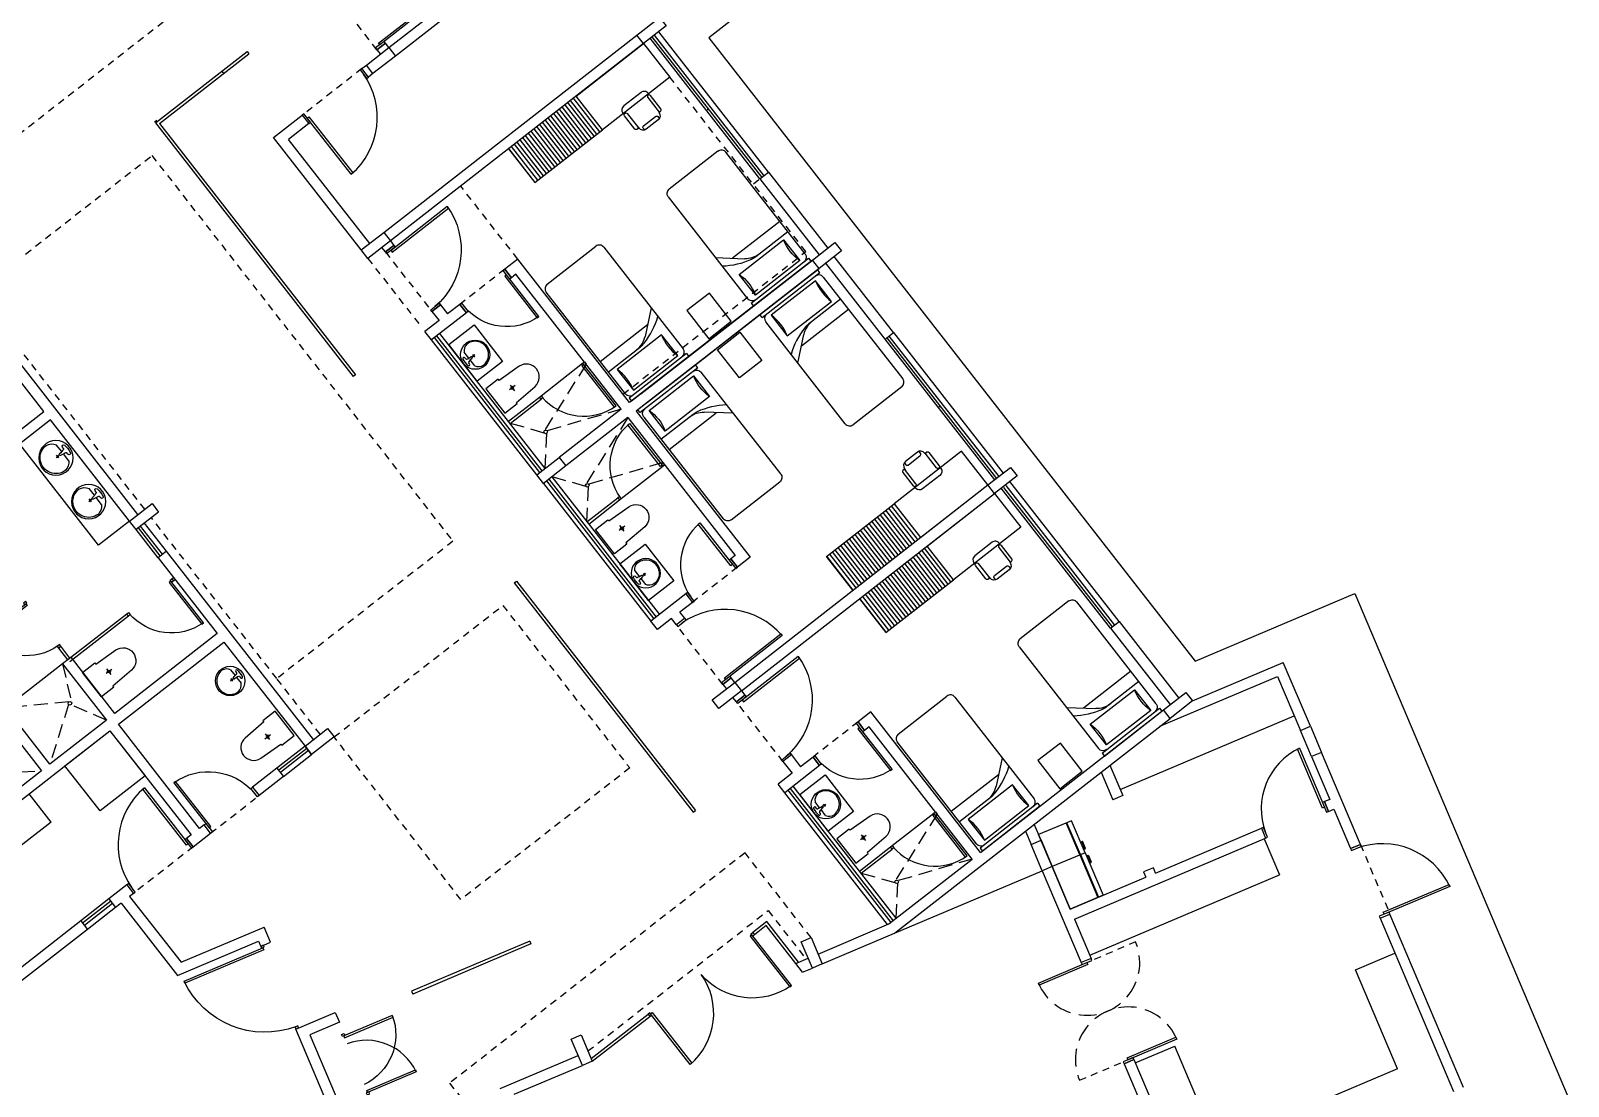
# Model space of a CAD drawing. Header units: metres. Extents: x 51 to 18146, y -212 to 18074.
# Drawn here: x 289.07 to 316.51, y 104.64 to 123.49 of the extents above; entities that cross this region are included whole.
import ezdxf
from ezdxf.enums import TextEntityAlignment as Align

# ---------------------------------------------------------------- set-up
doc = ezdxf.new("R2010")
doc.units = ezdxf.units.M
doc.linetypes.add('DASHED2', pattern=[0.375, 0.25, -0.125])
doc.linetypes.add('HIDDEN2', pattern=[0.1875, 0.125, -0.0625])
doc.layers.get('0').update_dxf_attribs({"color": 250})
doc.layers.add('NO', color=250, linetype='Continuous')
doc.layers.get('0').freeze()
doc.styles.add('ATT', font='romans.shx')
pattern_1 = [(127.9519659748872, (569.7127282443802, 412.7859454178764), (-0.0502030542698506, -0.0391551905187993), [])]

# ---------------------------------------------------------------- blocks, each defined once
blk = doc.blocks.new('*U89')
for points in [[(1.029999998924323, 1.075000000596045), (1.029999996945262, 0.0750000011175864), (0.9999999969173224, 0.0750000011175864), (0.999999998081477, 1.07500000245869)], [(-2.910383e-09, 1.8626459e-09), (0.0299999971175566, 7e-16), (0.0299999982817101, 0.1499999985098846), (-1.513399e-09, 0.1499999985098847)], [(1.029999997410923, -7e-16), (1.059999996973201, -7e-16), (1.059999998020939, 0.149999996647238), (1.029999998691492, 0.1500000003725283)]]:
    blk.add_lwpolyline(points, close=True)
blk.add_arc((1.074737891540606, 0.0302621087428429), 1.045695340698735, 92.45202878089133, 177.5479710811707)
blk = doc.blocks.new('*U87')
for points in [[(1.029999999110587, 0.8750000002444711), (1.029999996945262, 0.0750000011175864), (0.9999999969173224, 0.0750000011175864), (0.9999999982677413, 0.8750000021071161)], [(0.1999999974411915, 2.0489102e-09), (0.2299999974691311, 1.86265e-10), (0.2299999986332846, 0.1499999986961488), (0.1999999988381755, 0.1499999986961489)], [(1.029999997410923, -7e-16), (1.059999996973201, -7e-16), (1.059999998020939, 0.149999996647238), (1.029999998691492, 0.1500000003725283)]]:
    blk.add_lwpolyline(points, close=True)
blk.add_arc((1.065790312830143, 0.0392096870441101), 0.8365562722648768, 92.45202878089133, 177.5479710811707)
blk = doc.blocks.new('*U88')
for points in [[(1.029999999017455, 0.9750000002444711), (1.029999996945262, 0.0750000011175864), (0.9999999969173224, 0.0750000011175864), (0.999999998174609, 0.9750000021071162)], [(0.0999999974411915, 1.9557781e-09), (0.1299999974691312, 9.31329e-11), (0.1299999986332846, 0.1499999986030167), (0.0999999988381756, 0.1499999986030168)], [(1.029999997410923, -7e-16), (1.059999996973201, -7e-16), (1.059999998020939, 0.149999996647238), (1.029999998691492, 0.1500000003725283)]]:
    blk.add_lwpolyline(points, close=True)
blk.add_arc((1.07026410217751, 0.0347358979013409), 0.9411258062979863, 92.45202878089133, 177.5479710811707)
blk = doc.blocks.new('frig002')
for p, q in [((0.1896975140813738, 0.0786409130562097), (0.1895681045483798, 0.078157950182911)), ((0.1901468244828284, 0.0784376986222342), (0.1896768085546792, 0.0785636389912106)), ((0.1901494126729667, 0.0784473578808829), (0.1896793967429548, 0.0785732982498594)), ((0.1901675300076604, 0.0785149726872333), (0.1896975140813738, 0.0786409130562097)), ((0.1900143220294267, 0.0785560246482492), (0.1900207925066352, 0.0785801727934741)), ((0.1900239812880755, 0.0785534364571795), (0.190027863573283, 0.078567925344687)), ((0.1901235088128597, 0.0785578264193609), (0.1900269162319601, 0.078583708326798)), ((0.1901112613640725, 0.0785507553517819), (0.1900339872986078, 0.0785714608780109)), ((0.1901675300076604, 0.0785149726872333), (0.1900381204709411, 0.0780320097780787)), ((0.1901675300076604, 0.0785149726872333), (0.1900381204672158, 0.0780320097794757)), ((0.1901109146103263, 0.0785301427398808), (0.1901147968973964, 0.0785446316269227)), ((0.1901205738671124, 0.0785275545492768), (0.1901270443443209, 0.0785517026945017)), ((0.1901494126729667, 0.0784473578804173), (0.1907759243026376, 0.078279484574683)), ((0.1901675300076604, 0.0785149726872333), (0.1907940416391939, 0.0783470993819647)), ((0.1902144861463457, 0.078502390826121), (0.1902209566235542, 0.0785265389722772)), ((0.1902241454049945, 0.0784998026359826), (0.190228027690202, 0.0785142915234901)), ((0.1902270803470165, 0.0785300745060667), (0.1903236729297787, 0.0785041925986298)), ((0.1902341514173895, 0.078517827056814), (0.1903114254809916, 0.0784971215310507)), ((0.190311078729108, 0.0784765089196153), (0.1903149610161781, 0.0784909978066571)), ((0.1903207379877567, 0.0784739207285457), (0.1903272084631026, 0.0784980688742362)), ((0.1901468244828284, 0.0784376986217685), (0.1907733361106366, 0.0782698253169656)), ((0.1907940416391939, 0.0783470993819647), (0.1906646321043372, 0.0778641364718788)), ((0.1900381204672158, 0.0780320097794757), (0.1895681045483798, 0.078157950182911)), ((0.1900381204709411, 0.0780320097780787), (0.1906646321043372, 0.0778641364718788))]:
    blk.add_line(p, q)
for centre, start, end in [((0.1900256221350282, 0.0785788786979392), 74.99999555677319, 165.0000007470501), ((0.190032693201676, 0.0785666312496178), 74.99999555677319, 165.0000007470501), ((0.1901099672652781, 0.0785459257229231), 345.0000007470501, 74.99999555677319), ((0.1901222147177905, 0.0785529967895709), 345.0000007470501, 74.99999555677319), ((0.1902257862519473, 0.078525244877208), 75.0000006439649, 164.9999954914197), ((0.1902328573204577, 0.0785129974274896), 75.0000006439649, 164.9999954914197), ((0.1903101313859224, 0.0784922919021919), 344.9999954914197, 75.0000006439649), ((0.1903223788347095, 0.078499362969771), 344.9999954914197, 75.0000006439649)]:
    blk.add_arc(centre, 5e-06, start, end)
blk = doc.blocks.new('B3')
for p, q in [((-0.0001959999999999, -0.000219), (-0.0002059999999999, -0.000219)), ((-5.03486358102e-05, -0.0003), (5.03486358102e-05, -0.0003)), ((0, -0.0003503486358102), (0, -0.0002520082186106)), ((0.0002059999999999, -0.000219), (0.0001959999999999, -0.000219))]:
    blk.add_line(p, q)
blk.add_lwpolyline([(-0.0002159999999999, -0.000219), (-0.0002159999999999, 0), (0.0002160000000001, -1e-16), (0.0002159999999999, -0.000219), (0.0001959999999999, -0.000219), (0.0001799892737781, -0.0005637399269904, -0.9237221169889476), (-0.0001799892737781, -0.0005637399269904), (-0.0001959999999999, -0.000219)], format="xyb", close=True)
blk.add_circle((0, -0.0003), 2e-05)
blk = doc.blocks.new('B1')
for p, q in [((-0.0001415971398017, -0.000124), (-1.94043751167e-05, -0.000124)), ((-6.29496485749e-05, -7.67153968206e-05), (-3.93239013624e-05, -7.67153968206e-05)), ((-2.51743179051e-05, -0.0002115), (2.51743179051e-05, -0.0002115)), ((0, -0.0002366743179051), (0, -0.0001875041093053)), ((1.94043751169e-05, -0.000124), (0.0001415971398017, -0.000124)), ((3.93239013652e-05, -7.67153968206e-05), (6.29496485751e-05, -7.67153968206e-05))]:
    blk.add_line(p, q)
for centre, radius in [((0, -0.0002415), 0.0002415), ((0, -0.0002115), 1e-05)]:
    blk.add_circle(centre, radius)
for centre, radius, start, end in [((-6.12184111592e-05, -0.0002645774370347), 0.0001619344182731, 119.7598619139509, 171.8068264297613), ((-6.29496485749e-05, -5.69062837552e-05), 1.98091130654e-05, 103.3836773934596, 270.0000000001693), ((0, -0.0004192787741239), 0.0003875729818072, 79.96494119364827, 100.0350588063517), ((-3.93239013624e-05, -8.8660146477e-05), 1.19447496565e-05, 18.09535504619785, 90), ((-0.0005623570317512, -0.0002226317528119), 0.0005518385724188, 6.022547126617019, 14.44770311294825), ((0, -0.0001657729052949), 1.36040385439e-05, 175.6157637962072, 4.384236203792757), ((0.0005623570317487, -0.0002226317528118), 0.000551838572416, 165.5522968869096, 173.9774528733635), ((3.93239013652e-05, -8.8660146477e-05), 1.19447496565e-05, 90, 161.9046449536466), ((6.29496485751e-05, -5.69062837552e-05), 1.98091130654e-05, 270, 76.61632260654042), ((6.12184111592e-05, -0.0002645774370347), 0.0001619344182731, 8.193173570238732, 60.24013808604904), ((0, -0.0002415), 0.0002215, 179.9999989439899, 8.194265055e-07)]:
    blk.add_arc(centre, radius, start, end)
blk = doc.blocks.new('12PBED02')
at = {"color": 0, "linetype": 'ByBlock'}
for p, q in [((0, 0), (0, 39)), ((2, 39), (0, 39)), ((2, 0), (2, 39)), ((18, 34.5), (4, 34.5)), ((4, 34.5), (4, 4.5)), ((5, 39), (74, 39)), ((18, 4.5), (18, 34.5)), ((20, 39), (20, 17.28474)), ((27, 39), (27, 7)), ((77, 36), (77, 3)), ((32.861232, 0.01414299999999), (22.821743, 11.93391499999998)), ((2, 0), (0, 0)), ((4, 4.5), (18, 4.5)), ((74, 0), (5, 0))]:
    blk.add_line(p, q, dxfattribs=at)
for centre, radius, start, end in [((5, 36), 3, 90, 180), ((11, 58.5), 25, 253.739795, 286.260205), ((74, 36), 3, 0, 90), ((32, 19.66434899999999), 12, 180, 220.10593), ((32, 17.28474), 12, 180, 193.392796), ((59.913793, 23.93103400000001), 40.69412999999999, 193.392796, 216.020234), ((5, 3), 3, 180, 270), ((11, -19.5), 25, 73.739795, 106.260205), ((74, 3), 3, 270, 0)]:
    blk.add_arc(centre, radius, start, end, dxfattribs=at)
at = {"color": 0, "linetype": 'ByBlock', "style": 'ATT'}
for tag, flags, p in [('ITEM', 3, (49, 25)), ('ROOM_NUMBER', 1, (49, 10.5))]:
    blk.add_attdef(tag, text='', height=6, dxfattribs=dict(at, flags=flags)).set_placement(p, align=Align.CENTER)
blk = doc.blocks.new('Silla de escritorio 2')
for points in [[(4.068329749366641, 0.660517147558783), (4.068297100695327, 0.6605121246862731, -0.4142135623730951), (4.068207100695326, 0.660602124686273), (4.068207100695326, 0.6609921246862731, -0.4142135623730945), (4.068297100695327, 0.6610821246862731), (4.068329749366641, 0.661077101813763)], [(4.068651834279518, 0.6605666990838409), (4.068687100695327, 0.6605721246862731, 0.4142135623730951), (4.068777100695326, 0.6606621246862731), (4.068777100695326, 0.660932124686273, 0.4142135623730945), (4.068687100695327, 0.661022124686273), (4.068651834279518, 0.6610275502887051)], [(4.068771953509068, 0.660962124686273), (4.068729527102197, 0.660962124686273, 0.4142135623730948), (4.068699527102197, 0.660932124686273), (4.068699527102197, 0.6606621246862731, 0.414213562373095), (4.068729527102197, 0.660632124686273), (4.068771953509068, 0.660632124686273)]]:
    blk.add_lwpolyline(points, format="xyb")
for points in [[(4.068652503220555, 0.6610875502887053), (4.068352503220554, 0.6610875502887053, 1), (4.068352503220554, 0.6610275502887051), (4.068682503220554, 0.6610275502887051), (4.068682503220554, 0.661057550288705, 0.4142135623730951)], [(4.068682503220554, 0.6605666990838409), (4.068682503220554, 0.660536699083841, -0.4142135623730951), (4.068652503220555, 0.660506699083841), (4.068352503220554, 0.660506699083841, -1), (4.068352503220554, 0.6605666990838409)]]:
    blk.add_lwpolyline(points, format="xyb", close=True)
blk = doc.blocks.new('*U83')
for points in [[(1.029999999166467, 0.815000000244471), (1.029999996945262, 0.0750000011175864), (0.9999999969173222, 0.0750000011175864), (0.9999999983236202, 0.8150000021071161)], [(0.2599999974411913, 0.0549999994970862), (0.289999997469131, 0.054999997634441), (0.2899999986332844, 0.0949999985657636), (0.2599999988381754, 0.0949999985657637)], [(1.029999997410923, 0.0549999983236186), (1.059999996973201, 0.0549999983236186), (1.059999998020939, 0.0949999964609735), (1.029999998691491, 0.0950000001862638)]]:
    blk.add_lwpolyline(points, close=True)
blk.add_arc((1.063106039221723, 0.0418939605297716), 0.7738145518450111, 92.45202878089135, 177.5479710811706)
blk = doc.blocks.new('*U84')
for points in [[(1.029999998924323, 1.075000000596045), (1.029999996945262, 0.0750000011175864), (0.9999999969173224, 0.0750000011175864), (0.999999998081477, 1.07500000245869)], [(-2.910383e-09, 1.8626459e-09), (0.0299999971175566, 7e-16), (0.0299999982817101, 0.1499999985098846), (-1.513399e-09, 0.1499999985098847)], [(1.029999997410923, -7e-16), (1.059999996973201, -7e-16), (1.059999998020939, 0.149999996647238), (1.029999998691492, 0.1500000003725283)]]:
    blk.add_lwpolyline(points, close=True)
blk.add_arc((1.074737891540606, 0.0302621087428429), 1.045695340698735, 92.45202878089133, 177.5479710811707)
blk = doc.blocks.new('*U98')
for points in [[(1.029999998924323, 1.075000000596045), (1.029999996945262, 0.0750000011175864), (0.9999999969173224, 0.0750000011175864), (0.999999998081477, 1.07500000245869)], [(-2.910383e-09, 1.8626459e-09), (0.0299999971175566, 7e-16), (0.0299999982817101, 0.1499999985098846), (-1.513399e-09, 0.1499999985098847)], [(1.029999997410923, -7e-16), (1.059999996973201, -7e-16), (1.059999998020939, 0.149999996647238), (1.029999998691492, 0.1500000003725283)]]:
    blk.add_lwpolyline(points, close=True)
blk.add_arc((1.074737891540606, 0.0302621087428429), 1.045695340698735, 92.45202878089133, 177.5479710811707)
blk = doc.blocks.new('*U99')
for points in [[(1.029999999166467, 0.815000000244471), (1.029999996945262, 0.0750000011175864), (0.9999999969173224, 0.0750000011175864), (0.9999999983236204, 0.8150000021071161)], [(0.2599999974411915, 2.1047894e-09), (0.2899999974691312, 2.421442e-10), (0.2899999986332846, 0.1499999987520281), (0.2599999988381756, 0.1499999987520282)], [(1.029999997410923, -7e-16), (1.059999996973201, -7e-16), (1.059999998020939, 0.149999996647238), (1.029999998691492, 0.1500000003725283)]]:
    blk.add_lwpolyline(points, close=True)
blk.add_arc((1.063106039221723, 0.0418939605297716), 0.7738145518450111, 92.45202878089133, 177.5479710811707)
blk = doc.blocks.new('*U100')
for points in [[(1.029999999166467, 0.815000000244471), (1.029999996945262, 0.0750000011175864), (0.9999999969173224, 0.0750000011175864), (0.9999999983236204, 0.8150000021071161)], [(0.2599999974411915, 2.1047894e-09), (0.2899999974691312, 2.421442e-10), (0.2899999986332846, 0.1499999987520281), (0.2599999988381756, 0.1499999987520282)], [(1.029999997410923, -7e-16), (1.059999996973201, -7e-16), (1.059999998020939, 0.149999996647238), (1.029999998691492, 0.1500000003725283)]]:
    blk.add_lwpolyline(points, close=True)
blk.add_arc((1.063106039221723, 0.0418939605297716), 0.7738145518450111, 92.45202878089133, 177.5479710811707)
blk = doc.blocks.new('*U102')
for points in [[(1.029999998924323, 1.075000000596045), (1.029999996945262, 0.0750000011175864), (0.9999999969173224, 0.0750000011175864), (0.999999998081477, 1.07500000245869)], [(-2.910383e-09, 1.8626459e-09), (0.0299999971175566, 7e-16), (0.0299999982817101, 0.1499999985098846), (-1.513399e-09, 0.1499999985098847)], [(1.029999997410923, -7e-16), (1.059999996973201, -7e-16), (1.059999998020939, 0.149999996647238), (1.029999998691492, 0.1500000003725283)]]:
    blk.add_lwpolyline(points, close=True)
blk.add_arc((1.074737891540606, 0.0302621087428429), 1.045695340698735, 92.45202878089133, 177.5479710811707)
blk = doc.blocks.new('*U103')
for points in [[(1.029999998924323, 1.075000000596045), (1.029999996945262, 0.0750000011175864), (0.9999999969173224, 0.0750000011175864), (0.999999998081477, 1.07500000245869)], [(-2.910383e-09, 1.8626459e-09), (0.0299999971175566, 7e-16), (0.0299999982817101, 0.1499999985098846), (-1.513399e-09, 0.1499999985098847)], [(1.029999997410923, -7e-16), (1.059999996973201, -7e-16), (1.059999998020939, 0.149999996647238), (1.029999998691492, 0.1500000003725283)]]:
    blk.add_lwpolyline(points, close=True)
blk.add_arc((1.074737891540606, 0.0302621087428429), 1.045695340698735, 92.45202878089133, 177.5479710811707)
blk = doc.blocks.new('*U104')
for points in [[(1.029999999166467, 0.815000000244471), (1.029999996945262, 0.0750000011175864), (0.9999999969173224, 0.0750000011175864), (0.9999999983236204, 0.8150000021071161)], [(0.2599999974411915, 2.1047894e-09), (0.2899999974691312, 2.421442e-10), (0.2899999986332846, 0.1499999987520281), (0.2599999988381756, 0.1499999987520282)], [(1.029999997410923, -7e-16), (1.059999996973201, -7e-16), (1.059999998020939, 0.149999996647238), (1.029999998691492, 0.1500000003725283)]]:
    blk.add_lwpolyline(points, close=True)
blk.add_arc((1.063106039221723, 0.0418939605297716), 0.7738145518450111, 92.45202878089133, 177.5479710811707)
blk = doc.blocks.new('*U107')
for points in [[(1.029999998924323, 1.075000000596045), (1.029999996945262, 0.0750000011175864), (0.9999999969173224, 0.0750000011175864), (0.999999998081477, 1.07500000245869)], [(-2.910383e-09, 1.8626459e-09), (0.0299999971175566, 7e-16), (0.0299999982817101, 0.1499999985098846), (-1.513399e-09, 0.1499999985098847)], [(1.029999997410923, -7e-16), (1.059999996973201, -7e-16), (1.059999998020939, 0.149999996647238), (1.029999998691492, 0.1500000003725283)]]:
    blk.add_lwpolyline(points, close=True)
blk.add_arc((1.074737891540606, 0.0302621087428429), 1.045695340698735, 92.45202878089133, 177.5479710811707)
blk = doc.blocks.new('*U109')
for points in [[(0.2599999973709028, 0.094999998063903), (0.2899999973988425, 0.0950000000319809), (0.2899999987035729, 0.0549999991006583), (0.2599999989084639, 0.0549999989952255)], [(1.030000001767141, -0.6649999999773748), (1.029999996945262, 0.0749999991495099), (0.9999999969173222, 0.0749999990440772), (1.000000000924294, -0.6650000019454528)], [(1.029999997340634, 0.0950000019434777), (1.059999996902913, 0.0950000020489105), (1.059999998091228, 0.0550000039115556), (1.02999999876178, 0.0550000000808325)]]:
    blk.add_lwpolyline(points, close=True)
blk.add_arc((1.063106039105374, 0.1081060398536734), 0.7738145518450109, 182.452029120191, 267.5479714204703)
blk = doc.blocks.new('*U110')
for points in [[(0.2599999973709028, 0.094999998063903), (0.2899999973988425, 0.0950000000319809), (0.2899999987035729, 0.0549999991006583), (0.2599999989084639, 0.0549999989952255)], [(1.030000001767141, -0.6649999999773748), (1.029999996945262, 0.0749999991495099), (0.9999999969173222, 0.0749999990440772), (1.000000000924294, -0.6650000019454528)], [(1.029999997340634, 0.0950000019434777), (1.059999996902913, 0.0950000020489105), (1.059999998091228, 0.0550000039115556), (1.02999999876178, 0.0550000000808325)]]:
    blk.add_lwpolyline(points, close=True)
blk.add_arc((1.063106039105374, 0.1081060398536734), 0.7738145518450109, 182.452029120191, 267.5479714204703)
blk = doc.blocks.new('*U111')
for points in [[(0.2599999973709028, 0.094999998063903), (0.2899999973988425, 0.0950000000319809), (0.2899999987035729, 0.0549999991006583), (0.2599999989084639, 0.0549999989952255)], [(1.030000001767141, -0.6649999999773748), (1.029999996945262, 0.0749999991495099), (0.9999999969173222, 0.0749999990440772), (1.000000000924294, -0.6650000019454528)], [(1.029999997340634, 0.0950000019434777), (1.059999996902913, 0.0950000020489105), (1.059999998091228, 0.0550000039115556), (1.02999999876178, 0.0550000000808325)]]:
    blk.add_lwpolyline(points, close=True)
blk.add_arc((1.063106039105374, 0.1081060398536734), 0.7738145518450109, 182.452029120191, 267.5479714204703)
blk = doc.blocks.new('*U114')
for points in [[(0.2899999981583103, 0.8150000002444716), (0.2900000003795142, 0.075000001117587), (0.3200000004074539, 0.075000001117587), (0.3199999990011572, 0.8150000021071168)], [(0.289999999913853, 0.0549999983236193), (0.2600000003515746, 0.0549999983236193), (0.2599999993038368, 0.0949999964609741), (0.2899999986332846, 0.0950000001862644)], [(1.059999999883584, 0.0549999994970855), (1.029999999855645, 0.0549999976344404), (1.029999998691492, 0.094999998565763), (1.059999998486601, 0.094999998565763)]]:
    blk.add_lwpolyline(points, close=True)
blk.add_arc((0.2568939581030529, 0.0418939605297723), 0.7738145518450111, 2.452028918829242, 87.54797121910855)
blk = doc.blocks.new('*U115')
for points in [[(1.029999999166467, 0.815000000244471), (1.029999996945262, 0.0750000011175864), (0.9999999969173224, 0.0750000011175864), (0.9999999983236204, 0.8150000021071161)], [(1.029999997410923, -7e-16), (1.059999996973201, -7e-16), (1.059999998020939, 0.149999996647238), (1.029999998691492, 0.1500000003725283)]]:
    blk.add_lwpolyline(points, close=True)
at = {"linetype": 'DASHED2'}
blk.add_arc((1.029999996529845, 0.0750000033013516), 0.739999998274755, 89.99999986206208, 270.0000001379378, dxfattribs=at)
blk = doc.blocks.new('*U116')
for points in [[(0.2899999996502711, 0.1499999976664221), (0.2600000000879927, 0.1499999975609894), (0.2599999995674185, 9.137506e-10), (0.2899999988968662, -2.7061069e-09)], [(0.2900000007589845, -0.6650000025780498), (0.290000000379514, 0.0749999965488351), (0.3200000004074539, 0.0749999966542678), (0.3200000016018313, -0.665000004335262)]]:
    blk.add_lwpolyline(points, close=True)
at = {"linetype": 'DASHED2'}
blk.add_arc((0.2900000007949306, 0.0749999943650698), 0.739999998274755, 270.0000000634239, 90.00000033929955, dxfattribs=at)
blk = doc.blocks.new('*U117')
for points in [[(0.0299999992986966, 0.1499999967526713), (-2.635818e-10, 0.1499999966472385), (-7.841559e-10, -2e-16), (0.0299999985452919, -3.6198577e-09)], [(0.0300000015633049, -0.925000003843375), (0.0300000000279397, 0.0749999956350843), (0.0600000000558795, 0.074999995740517), (0.0600000024061515, -0.9250000056005875)], [(1.059999999620002, 0.149999998509884), (1.029999999592063, 0.1500000002670964), (1.029999998955073, 1.7572125e-09), (1.059999998750182, 1.8626453e-09)]]:
    blk.add_lwpolyline(points, close=True)
blk.add_arc((-0.0147378947246326, 0.1197378878525996), 1.045695340698735, 272.4520289822531, 357.5479712825325)
blk = doc.blocks.new('*U95')
for points in [[(-0.2000000026290972, 0.0949999968756753), (-0.1700000026011575, 0.0949999988437532), (-0.1700000012964271, 0.0549999979124306), (-0.2000000010915361, 0.0549999978069978)], [(1.030000002955369, -1.124999999977374), (1.029999996945262, 0.0749999991495099), (0.9999999969173222, 0.0749999990440772), (1.000000002112522, -1.125000001945452)], [(1.029999997340634, 0.0950000019434777), (1.059999996902913, 0.0950000020489105), (1.059999998091228, 0.0550000039115556), (1.02999999876178, 0.0550000000808325)]]:
    blk.add_lwpolyline(points, close=True)
blk.add_arc((1.083685470030938, 0.1286854699827366), 1.254834408397315, 182.452029120191, 267.5479714204703)
blk = doc.blocks.new('*U122')
for points in [[(1.029999999017455, 0.9750000002444711), (1.029999996945262, 0.0750000011175864), (0.9999999969173222, 0.0750000011175864), (0.9999999981746093, 0.9750000021071162)], [(1.029999997410923, 0.0549999983236186), (1.059999996973201, 0.0549999983236186), (1.059999998020939, 0.0949999964609735), (1.029999998691491, 0.0950000001862638)]]:
    blk.add_lwpolyline(points, close=True)
blk.add_arc((1.07026410217751, 0.0347358979013409), 0.9411258062979863, 92.4520287808914, 177.5479710811707)
blk = doc.blocks.new('*U123')
for points in [[(1.029999999017455, 0.9750000002444711), (1.029999996945262, 0.0750000011175864), (0.9999999969173222, 0.0750000011175864), (0.9999999981746093, 0.9750000021071162)], [(1.029999997410923, 0.0549999983236186), (1.059999996973201, 0.0549999983236186), (1.059999998020939, 0.0949999964609735), (1.029999998691491, 0.0950000001862638)]]:
    blk.add_lwpolyline(points, close=True)
blk.add_arc((1.07026410217751, 0.0347358979013409), 0.9411258062979863, 92.4520287808914, 177.5479710811707)
blk = doc.blocks.new('*U124')
for points in [[(1.029999999166467, 0.815000000244471), (1.029999996945262, 0.0750000011175864), (0.9999999969173222, 0.0750000011175864), (0.9999999983236206, 0.8150000021071162)], [(1.029999997410923, 0.0549999983236186), (1.059999996973201, 0.0549999983236186), (1.059999998020939, 0.0949999964609735), (1.029999998691491, 0.0950000001862638)]]:
    blk.add_lwpolyline(points, close=True)
blk.add_arc((1.063106039221723, 0.0418939605297716), 0.7738145518450109, 92.4520287808914, 177.5479710811707)
blk = doc.blocks.new('*U121')
for points in [[(1.029999999166467, 0.815000000244471), (1.029999996945262, 0.0750000011175864), (0.9999999969173222, 0.0750000011175864), (0.9999999983236206, 0.8150000021071162)], [(1.029999997410923, 0.0549999983236186), (1.059999996973201, 0.0549999983236186), (1.059999998020939, 0.0949999964609735), (1.029999998691491, 0.0950000001862638)]]:
    blk.add_lwpolyline(points, close=True)
blk.add_arc((1.063106039221723, 0.0418939605297716), 0.7738145518450109, 92.4520287808914, 177.5479710811707)

msp = doc.modelspace()

# ---------------------------------------------------------------- hatches: boundary and pattern name
at = {"layer": 'NO'}
h = msp.add_hatch(dxfattribs=at)
h.set_pattern_fill('_USER', color=256, scale=0.0636669113636356, angle=127.9519659748872, pattern_type=0)
h.set_pattern_definition(pattern_1)
h.paths.add_polyline_path([(297.5972937537093, 121.3799409277892), (298.0671416094163, 120.7775227743927), (299.2720149128596, 121.7172473498484), (298.8021670557179, 122.3196654983342)])
h = msp.add_hatch(dxfattribs=at)
h.set_pattern_fill('_USER', color=256, scale=0.0636669113636356, angle=127.9519659748872, pattern_type=0)
h.set_pattern_definition(pattern_1)
h.paths.add_polyline_path([(304.4796841015624, 115.0402041368657), (304.9495319558717, 114.4377859862207), (303.7446586546651, 113.4980614146477), (303.2748107952158, 114.1004795651324)])
h = msp.add_hatch(dxfattribs=at)
h.set_pattern_fill('_USER', color=256, scale=0.0636669113636356, angle=127.9519659748872, pattern_type=0)
h.set_pattern_definition([(127.9519659748872, (575.9775587257691, 404.7534567304248), (-0.0502030542698506, -0.0391551905187993), [])])
h.paths.add_polyline_path([(305.5368453942485, 113.6847586623969), (305.066997537105, 114.2871768108848), (303.8621242350948, 113.3474522403421), (304.3319720908052, 112.7450340869412)])

# ---------------------------------------------------------------- linework, layer by layer
for p, q in [((295.4617930706223, 123.1862755501679), (299.9800679600512, 126.7102426950908)), ((300.0975335618101, 126.5596334905423), (295.579258644759, 123.0356663887541)), ((295.3712998992937, 119.8860320923668), (299.8895747845141, 123.4099992340074)), ((300.0070403568287, 123.2593900681791), (295.4887654720778, 119.7354229269047)), ((302.0852872144272, 120.8432098087723), (300.1275276932598, 123.3533625271257)), ((300.1576495302576, 123.3768556490475), (302.1154090598914, 120.8667029304019)), ((300.1978119735, 123.4081798016766), (302.1555715033193, 120.8980270828016)), ((302.2358963818654, 120.9606753838459), (300.2781368685667, 123.4708281072139)), ((291.2946132634078, 121.8416423299327), (292.9312328367661, 123.1181015430818)), ((291.3660998565519, 121.8328040413083), (292.9625569865199, 123.077939102087)), ((292.9312328358314, 123.1181015423528), (292.9625569885102, 123.077939097599)), ((292.4794053481146, 122.7657048225308), (292.5107294954305, 122.7255423856212)), ((291.2789511842669, 121.861723551648), (291.3191136301702, 121.8930476999916)), ((291.2946132634078, 121.8416423299327), (294.8264114360477, 117.3133268256798)), ((293.4034510697335, 121.5809342494677), (293.9155390000857, 121.9802956839027)), ((293.9155390000857, 121.9802956839027), (294.0330043699534, 121.8296863601787)), ((291.3660998565519, 121.8328040413083), (294.8665738818994, 117.3446509769765)), ((294.9696754670267, 119.5727905669463), (293.4034678461916, 121.5809127346201)), ((294.0330043699534, 121.8296863601787), (293.6715425864571, 121.5477691412718)), ((298.0671416094163, 120.7775227743927), (299.2720149147292, 121.7172473513065)), ((295.1202846327161, 119.6902561346157), (293.6715425864571, 121.5477691412718)), ((297.5972793212175, 121.3799594324922), (298.0671416094163, 120.7775227743927)), ((302.0852872144272, 120.8432098087723), (302.2358963818654, 120.9606753838459)), ((302.0852872144272, 120.8432098087723), (303.1424773523891, 119.4877273495236)), ((302.2358963818654, 120.9606753838459), (303.2930865199222, 119.6051929186844)), ((297.7618767802673, 119.4090232794828), (297.5309427356108, 119.2289094011398)), ((299.7587914968631, 116.8486675124074), (297.7618767802673, 119.4090232794828)), ((303.0219900253056, 119.3937548978675), (299.7587914968631, 116.8486675124074)), ((299.9596179446129, 117.0052696076046), (303.0220044585976, 119.3937363921386)), ((304.4677422314251, 118.0991012994281), (303.4105520882264, 119.4545837647486)), ((297.6484083026833, 119.0783002372097), (297.5309427356108, 119.2289094011398)), ((297.7287331903859, 119.1409485366827), (297.6484083026833, 119.0783002372097)), ((299.6081823336849, 116.731201937663), (297.7287331903859, 119.1409485366827)), ((303.1394700232577, 119.2431272293738), (299.8762715019268, 116.6980398434736)), ((300.0770690873786, 116.8546789504245), (303.1394555938297, 119.2431457320761)), ((304.3171330701637, 117.9816357231854), (303.259942920198, 119.3371181952549)), ((290.9834888938326, 114.848986249502), (287.9685377477161, 118.7146202763821)), ((296.2308946573157, 118.4733277175043), (296.381503824754, 118.5907932925779)), ((296.381503824754, 118.5907932925779), (296.5068004385681, 118.4301435173163)), ((296.7276938658388, 118.6024263521999), (296.5068004385681, 118.4301435173163)), ((296.7276938658388, 118.6024263521999), (296.8451594380543, 118.4518171922812)), ((296.3561912702303, 118.312677950147), (296.1051759856872, 118.1169019905178)), ((296.8451594380543, 118.4518171922812), (296.2226415632398, 117.966292822788)), ((296.2308946573157, 118.4733277175043), (296.3561912702303, 118.312677950147)), ((296.2226415632398, 117.966292822788), (296.1051759856872, 118.1169019905178)), ((298.1573140569486, 115.5996169321018), (296.2778649160103, 118.0093635329093)), ((298.1974765028262, 115.6309410833652), (296.3180273575328, 118.0406876868697)), ((298.2526998683685, 115.6740117944676), (296.3732507259527, 118.0837583971695)), ((304.3171330701637, 117.9816357231854), (304.4677422314251, 118.0991012994281)), ((304.3472549096758, 118.0051288441282), (306.3050144344187, 115.4949761317706)), ((304.387417352326, 118.0364529975249), (306.3451768778383, 115.5263002841638)), ((304.4677422314251, 118.0991012994281), (306.4255017563844, 115.5889485852082)), ((298.1020907089768, 115.556546219683), (296.2226415632398, 117.966292822788)), ((306.2748925908157, 115.4714830115927), (304.3171330701637, 117.9816357231854)), ((298.1772480796649, 116.9716233260058), (298.9202532988071, 117.5511201276239)), ((294.8665738818994, 117.3446509769765), (294.8264114360477, 117.3133268256798)), ((297.5948926635161, 116.5174230967429), (298.147126247766, 116.9481302122301)), ((297.6262168147473, 116.4772606538535), (298.1784504456048, 116.9079677124697)), ((299.6081823336849, 116.731201937663), (298.5037151398397, 115.8697877440084)), ((299.8762715019268, 116.6980398434736), (301.9123414085528, 114.0874810217556)), ((299.7256623353802, 116.5805742720887), (298.6211951400833, 115.7191600802955)), ((299.7256623353802, 116.5805742720887), (301.6442666711432, 114.1206246143378)), ((290.2806446791029, 114.3008123968012), (288.8318963499346, 116.1583334610449)), ((299.6103280771314, 115.1341915136335), (300.3533332958814, 115.7136883118991)), ((298.2195707102025, 115.4059185537426), (300.1381750417097, 112.9459688956657)), ((298.2747796316755, 115.4490077651081), (300.1933971201016, 112.9890412456413)), ((298.3149420770619, 115.4803319160419), (300.2335586301955, 113.0203665898635)), ((298.3701798729155, 115.5233841281242), (300.2887842062921, 113.0634344715053)), ((301.6361303806826, 111.8535434049153), (306.1544052653862, 115.3775105491462)), ((308.3422866534522, 112.8207617450467), (306.3923581644829, 115.3208738498127)), ((306.4303110475728, 115.3343263541769), (308.3724084970942, 112.8442548622618)), ((306.4704734910009, 115.3656505065766), (308.4125709405221, 112.8755790146615)), ((308.4928958190642, 112.9382273157027), (306.5429673170438, 115.4383394144055)), ((298.9966484821225, 114.7201537598057), (299.5488820488493, 115.1508608977602)), ((299.0279726342843, 114.6799913176422), (299.5802062452365, 115.1106983998611)), ((301.7535959543025, 111.7029342460918), (306.2718708371323, 115.2269013888612)), ((303.2748107952158, 114.1004795651324), (304.4796841034319, 115.0402041383238)), ((290.8328782807984, 114.7315194928075), (290.2806446791029, 114.3008123968012)), ((291.3418940849012, 114.0788822447127), (290.9503421832924, 114.5809127841872)), ((291.382056524675, 114.110206391269), (290.9905046172337, 114.6122369382214)), ((291.4222189681029, 114.1415305436686), (291.0306670606617, 114.6435610906212)), ((291.492503310314, 114.1963477329205), (291.1009531629349, 114.6983760270543)), ((301.6442666711432, 114.1206246143378), (301.5639417849911, 114.057976307094)), ((301.5639417849911, 114.057976307094), (301.6814073557292, 113.9073671490697)), ((301.9123414085528, 114.0874810217556), (301.6814073557292, 113.9073671490697)), ((303.7446730871794, 113.4980429099158), (303.2748107952158, 114.1004795651324)), ((291.5858607148855, 113.7039653151188), (291.6159825236014, 113.7274584499406)), ((291.6171848900365, 113.6638028367374), (291.6473067207252, 113.6872959886968)), ((297.7004040791035, 113.6284239513652), (297.7405665245115, 113.6597481022626)), ((297.7004040819851, 113.628423950566), (300.8918179419577, 109.5365307289863)), ((297.7405665245115, 113.6597481022626), (300.9319803839714, 109.5678548832763)), ((304.3319720908052, 112.7450340869412), (305.536845396118, 113.684758663855)), ((300.7606784890604, 113.4315117634065), (300.1381750417097, 112.9459688956657)), ((300.7606929212544, 113.4314932566609), (300.878144053517, 113.2809026004829)), ((303.8621098026064, 113.3474707450407), (304.3319720908052, 112.7450340869412)), ((289.7333691407307, 112.259139714361), (290.7826118693776, 113.0774822369958)), ((299.9423990906102, 113.1969841681929), (300.059864665729, 113.0463750045517)), ((300.8781440560596, 113.2809026024659), (300.6572506208294, 113.1086197758602)), ((300.7433920433593, 112.9981730423966), (300.6572506208294, 113.1086197758602)), ((290.8139359797822, 113.0373198464527), (289.7646932890587, 112.218977275194)), ((300.2556406144421, 112.7953597331567), (300.1381750417097, 112.9459688956657)), ((300.5066558920363, 112.9911356968809), (300.2556406168286, 112.7953597320246)), ((300.5927828819043, 112.8807074779763), (300.5066558920363, 112.9911356968809)), ((300.7433920433593, 112.9981730423966), (300.5927828819043, 112.8807074779763)), ((308.3422866534522, 112.8207617450467), (308.4928958190642, 112.9382273157027)), ((308.3422866534522, 112.8207617450467), (309.4073078326669, 111.455238670239)), ((308.4928958190642, 112.9382273157027), (309.5579169944191, 111.5727042439247)), ((289.6379832949482, 112.1847449689831), (288.6289018412865, 111.3977257120252)), ((309.8059105131457, 111.5238985714664), (311.4256494933003, 112.2098349718028)), ((311.9081686908606, 111.0704361097088), (311.4256494933003, 112.2098349718028)), ((309.2240014069962, 111.0700464656678), (311.3242575498404, 111.9594750354582)), ((311.3242575503832, 111.9594750328347), (311.7322942357514, 110.9959557851006)), ((304.0658624534786, 111.3263315418331), (303.8349284007281, 111.1462176661575)), ((303.9523939801028, 110.9956085028423), (303.8349284007281, 111.1462176661575)), ((306.0236219772439, 108.8161788272165), (304.0658624534786, 111.3263315418331)), ((304.4843866970247, 107.3734483512767), (309.4042860822828, 111.2106570471409)), ((306.0236219772439, 108.8161788272165), (309.2868205052902, 111.3612662093207)), ((308.5149804067696, 109.940098611573), (311.6221875881186, 111.2559566075747)), ((304.0327188620466, 111.0582568068038), (303.9523939801028, 110.9956085028423)), ((305.8730128187395, 108.6987132561173), (304.0327188620466, 111.0582568068038)), ((293.9653011631026, 110.7152653552026), (293.4632706231551, 110.3237134524698)), ((293.996626361892, 110.6751037325492), (293.4945958209616, 110.2835518260564)), ((294.0279505144163, 110.6349412892785), (293.5259199735119, 110.2433893827526)), ((293.9652935173384, 110.7152751592316), (294.0827590867499, 110.5646659971257)), ((293.9653008692738, 110.7152660105747), (293.9653006005264, 110.715266077481)), ((312.8019611423509, 108.9598859832189), (312.1067938766267, 110.6014260041884)), ((293.4632706231551, 110.3237134524698), (293.0264985592204, 109.9830733657093)), ((293.4632706231551, 110.3237134524698), (293.5807314573132, 110.1731103607282)), ((293.5807314573132, 110.1731103607282), (294.0827590867499, 110.5646659971257)), ((294.0827590843805, 110.5646659924447), (294.0827590867499, 110.5646659971257)), ((302.6463342985402, 110.5583046081234), (302.4957251429175, 110.440839036225)), ((302.4957251429175, 110.440839036225), (302.6601625138026, 110.2300047087277)), ((303.1491451064194, 110.3691254598854), (302.5266272335993, 109.8836010859076)), ((302.6463342985402, 110.5583046081234), (302.8107861114088, 110.347451773391)), ((303.0316795370814, 110.5197346190017), (302.8107861014289, 110.3474517861867)), ((303.0316795399994, 110.5197346156115), (303.1491451078445, 110.3691254609968)), ((308.331311788081, 110.3738053219122), (308.5605351301067, 109.8325277417145)), ((311.9309142436637, 110.5269434849905), (312.2536703605104, 109.7648019143107)), ((293.5807314573132, 110.1731103607282), (293.1439641322975, 109.8324642095091)), ((302.6601769426912, 110.2299862153866), (302.4091616674876, 110.0342102505336)), ((308.1753897098305, 110.2521960141928), (308.3846555220672, 109.7580452329753)), ((289.4315436997248, 109.359262107615), (289.0399917975258, 109.8612926526694)), ((293.0264985634289, 109.9830733689916), (293.1439641322975, 109.8324642095091)), ((302.5266272335993, 109.8836010859076), (302.4091616674876, 110.0342102505336)), ((304.3627774519019, 107.5293704562859), (302.5266272335993, 109.8836010859076)), ((302.5818505896863, 109.9266717936443), (304.4221301098958, 107.5671467451285)), ((302.6220130308964, 109.9579959451695), (304.4622925528916, 107.5984708971912)), ((304.517530350102, 107.641523113325), (302.6772364005681, 110.001066660615)), ((308.5605351296372, 109.8325277413484), (308.3846555237644, 109.7580452433326)), ((300.891817942423, 109.5365307293491), (300.9319803844367, 109.5678548836392)), ((304.4420785246808, 108.9391346041988), (305.1850837438489, 109.5186314057837)), ((312.3281528705576, 109.5889223132983), (312.6260828955722, 108.8854040488457)), ((289.4315436997248, 109.359262107615), (288.2266703976383, 108.419537536211)), ((307.1008007571088, 109.0345763717309), (306.9799878212873, 109.3198585551997)), ((309.1464639757241, 108.4489420380847), (311.0342384695402, 109.2483898495488)), ((311.0342384625534, 109.2483898681534), (311.1087209707784, 109.0725102627264)), ((306.8240648646045, 109.1982485563722), (306.9249204887557, 108.9600935825407)), ((307.6966580612946, 107.6275460309805), (311.1087209717606, 109.072510260499)), ((311.0852703721405, 109.0625792289368), (311.358372851311, 108.4176874720317)), ((312.6260828955722, 108.8854040488457), (312.8019611423509, 108.9598859832189)), ((303.8597231026521, 108.4849343853703), (304.4119566951682, 108.915641489291)), ((303.8910472534139, 108.4447719421149), (304.4432808901813, 108.8754789902666)), ((304.3867492707292, 107.5395221802592), (305.8730128187395, 108.6987132561173)), ((304.4851533949879, 107.3740463269424), (307.1234390499646, 108.4913226844508)), ((307.123438995339, 108.4913228038088), (307.8187107303441, 106.8495460266662)), ((307.6221754379423, 107.8034258534357), (307.299318612825, 108.565805313929)), ((307.9697609126591, 106.9826531566789), (311.358372851311, 108.4176874720317)), ((290.7874424748647, 108.2367519940987), (290.4661424239854, 107.986158862406)), ((290.7874424748647, 108.2367519940987), (290.9049077768583, 108.0861426204841)), ((307.6221754478843, 107.8034258551496), (308.9705844339918, 108.374459360888)), ((290.4661424239854, 107.986158862406), (289.9641117966142, 107.5946068922366)), ((290.4974665911333, 107.9459963604639), (289.9954359783043, 107.5544443986432)), ((290.5287907436202, 107.9058339171641), (290.0267601308171, 107.5142819553101)), ((290.4661424239854, 107.986158862406), (290.5836079755298, 107.8355497249045)), ((290.6840141548118, 107.9138600123485), (290.5836079755298, 107.8355497249045)), ((290.6840143283321, 107.9138597927556), (291.6912057059956, 106.62248353233)), ((290.9049077768583, 108.0861426204841), (290.8346234269144, 108.0313254464755)), ((290.8346234876979, 108.0313253675734), (291.7516802183289, 106.8555157620749)), ((289.9641115173486, 107.5946074238379), (287.8405223921067, 105.9383460942711)), ((289.9641115173486, 107.5946074238379), (290.0815774323973, 107.4439978202757)), ((290.5836079370819, 107.8355496548813), (290.0815772988523, 107.4439976754948)), ((307.6966580504654, 107.6275460255812), (307.9945879933946, 106.9240278224011)), ((313.152425955702, 107.6425214892748), (313.3283031401622, 107.7170029713092)), ((313.152425955702, 107.6425214892748), (314.4633201809739, 104.5470354701741)), ((314.6391946364968, 104.6215157980983), (313.3283031401622, 107.7170029713092)), ((290.0815770721632, 107.443998282152), (287.9579879628447, 105.7877369362468)), ((291.7516802183289, 106.8555157620749), (293.2375837341001, 107.4847774567528)), ((293.3511977794341, 107.2148440228045), (293.2375888180293, 107.4847788982724)), ((303.1210767683526, 107.0035278939299), (304.3867492707292, 107.5395221802592)), ((303.1955592746608, 106.8276482900012), (304.4843866970247, 107.3734483512767)), ((291.6912057059956, 106.62248353233), (293.136193934376, 107.2344181125288)), ((293.1361990115855, 107.2344195578409), (293.1753204584731, 107.140362278172)), ((293.1753204584731, 107.140362278172), (293.351197803031, 107.2148440291816)), ((297.9774045935087, 107.231177000085), (295.866849317574, 106.3373868688983)), ((297.9979672530171, 107.1826212748596), (295.887411977104, 106.2888311436363)), ((297.9774046198406, 107.2311770116421), (297.9979672520307, 107.1826212770837)), ((302.7242606751909, 106.8354788557968), (302.945197160856, 106.9290453825672)), ((302.8458695987569, 106.6795572700909), (302.7242606751909, 106.8354788557968)), ((302.8458695978695, 106.6795572664054), (303.0196796734144, 106.7531657744798)), ((307.9945861353786, 106.924025994285), (307.8187088666679, 106.8495441971291)), ((295.8668493194435, 106.3373868703564), (295.887411977104, 106.2888311436363)), ((299.0711402567657, 105.1382760780261), (300.0871142796358, 105.9306712245967)), ((300.0871131720496, 105.9306726437267), (300.1184373199083, 105.8905102041936)), ((294.6133562141447, 103.7463292551471), (293.8009801257265, 105.6629763657304)), ((299.0917029078054, 105.089720349189), (300.1184373199083, 105.8905102041936)), ((297.4460247868237, 104.6002303123293), (298.8413396599233, 105.1911201636659)), ((308.7592733215263, 105.1183284751489), (308.5833937134868, 105.0438459664098)), ((308.7592751852024, 105.1183303046861), (309.8318238396536, 102.5856627333731)), ((308.7841008651821, 105.0597019569145), (309.4876215310311, 105.3576329430114)), ((297.6963846814199, 104.4988384070199), (298.9158221734639, 105.0152405533511)), ((308.5833955766977, 105.043847795584), (309.6559442299945, 102.5111802112903))]:
    msp.add_line(p, q, dxfattribs=at)
at = {"layer": 'NO', "linetype": 'HIDDEN2'}
for p, q in [((295.2485356415704, 123.1491348229763), (294.4184456200503, 124.2134396609337)), ((294.9798437561896, 122.8103857120067), (293.9165248731494, 121.9790316375229)), ((302.06520599015, 120.8275477396069), (301.9647998833395, 120.7492373599799)), ((297.7618767773856, 119.409023280282), (296.7438418282814, 120.7143026878222)), ((295.0871410263972, 119.422181409036), (296.0268655994736, 118.21730809324)), ((295.4008046187279, 119.5376324694537), (296.2308946566936, 118.4733277183019)), ((297.5309427358634, 119.2289094016041), (296.7276938735115, 118.6024263423622)), ((301.6813929285029, 113.9073856470214), (300.8781440431742, 113.280902613744)), ((301.4228729224091, 111.8164027245285), (300.5927828819043, 112.8807074779763)), ((294.2363900282172, 110.9267131948702), (293.4630750057811, 111.9182235102893)), ((302.4957251443175, 110.440839037317), (301.665635102312, 111.5051437896477)), ((303.8349284051111, 111.1462176695759), (303.0316795430063, 110.5197346117562)), ((292.2804715928638, 109.1589949314381), (293.0837204496918, 109.785477988296)), ((312.801961141648, 108.9598859816016), (313.3283031393858, 107.7170029726815)), ((291.9692126483679, 108.9162327652167), (290.9651517518944, 108.133128708753)), ((308.7892151499878, 107.2190569527936), (308.0094826857488, 106.8888500907512)), ((307.7887666735496, 104.7488165871474), (308.5684991344674, 105.0790234495929))]:
    msp.add_line(p, q, dxfattribs=at)
at = {"layer": 'NO', "linetype": 'DASHED2'}
for p, q in [((298.9816992828679, 117.534450799236), (298.2396897467056, 116.3501684451843)), ((299.6081823324571, 116.7312019276718), (298.2843688711607, 116.3446445143167)), ((298.234165817529, 116.3054893243267), (297.6262168166168, 116.4772606553116)), ((299.7256623325717, 116.5805742698983), (298.9836527963876, 115.3962919158832)), ((298.2526998656591, 115.6740117863677), (298.2788449386588, 116.2999653938589)), ((300.3521453806834, 115.7773254002286), (299.0283319208385, 115.3907679850123)), ((298.9781288672068, 115.3516127950222), (298.370179866786, 115.5233841263368)), ((298.9966629153629, 114.72013525703), (299.0228079888321, 115.3460888648874)), ((289.6379820793706, 112.1847441516558), (289.7935807902783, 111.498685112887)), ((289.748901667572, 111.5042090511588), (288.6289018497345, 111.3977257095806)), ((289.7433777390589, 111.4595299217315), (289.412005646576, 110.3936646497126)), ((290.4210858833731, 111.1806830755641), (289.7880568552911, 111.4540059994708)), ((288.1469205979903, 110.2143948522951), (289.2613964749293, 110.2761990713566)), ((305.2465297186829, 109.5019620882666), (304.5045201835069, 108.3176797319909)), ((305.8730127677767, 108.6987132163695), (304.5491993079577, 108.31215580112)), ((304.4989962543261, 108.2730006111299), (303.8910472534139, 108.4447719421149)), ((304.5175303024604, 107.6415230731742), (304.54367537546, 108.2674766806654))]:
    msp.add_line(p, q, dxfattribs=at)
at = {"layer": 'NO'}
for points in [[(275.8750090112174, 132.2937475467116), (282.2814569775037, 137.2903696819777), (284.4741476606523, 134.4789986225698), (291.1210417581843, 139.6631534089207), (302.8284199419691, 124.6524706380742), (301.1717193208495, 123.3603494835421), (309.849686621443, 112.233843428864), (312.7016642206122, 113.4416153428264), (316.511085025742, 104.4462224852363), (297.6919633298999, 96.47659238867983), (297.5429866242206, 96.82839007908144)], [(295.4617930706223, 123.1862755501679), (295.3991448010052, 123.2666003919147), (295.2485356415704, 123.1491348229763), (295.3111839126897, 123.068809980263)], [(295.1776342126169, 122.7224248573907), (295.0973093257567, 122.659776552588), (294.9798437579428, 122.810385713374), (295.0601686416552, 122.8730340149733)], [(295.488765587819, 119.7354229027861), (295.5514137773633, 119.6550980394256), (295.4008046178984, 119.5376324705173), (295.3381563711094, 119.6179573013109)], [(290.8328797718949, 114.7315206257275), (289.4232994037379, 116.5388208002793), (287.1139596160983, 114.737682590637), (287.1374527303405, 114.7075607565294), (286.9868435656591, 114.5900951865994), (286.8458848796966, 114.7708261809586), (289.3058337701268, 116.6894299212936), (287.8179286296422, 118.597154649581)], [(294.1159041374799, 110.8327419125961), (291.492503310314, 114.1963477329205), (291.3418941051979, 114.0788822186892), (292.3990866038003, 112.7233978787659), (290.5716961964416, 111.2981495470429), (289.7885923873874, 112.3022106334665), (289.6379832246744, 112.184745059085), (290.4210870356456, 111.1806839711631), (289.4120056437676, 110.3936646475222), (287.5717189089511, 112.7531989425016)], [(287.8405223967348, 105.9383430358804), (286.3917810358779, 107.7958566282611), (290.4833292524052, 110.9870041020219), (291.9320756381933, 109.1294855285263), (291.8517507537425, 109.066837231643), (291.9692163217971, 108.9162280654855), (292.2804752516451, 109.1589902503764), (292.1630060318057, 109.3096040909721), (292.082681146541, 109.2469557874138), (290.6339384090401, 111.1044696716629), (292.5165522411548, 112.5727887606712), (293.9652950199745, 110.7152762802515)], [(287.4211097438519, 112.6357333692522), (289.2613964815242, 110.2761990735068), (288.252316233406, 109.4891806515475)], [(289.7685100251182, 112.2865476793055), (289.6040653663085, 112.4973912101412), (289.5639029237779, 112.4660670584414), (289.7283477522551, 112.2552236615391)], [(301.6361303806826, 111.8535434049153), (301.5734820784731, 111.9338682891274), (301.4228729126336, 111.8164027169043), (301.4855212156291, 111.7360778317016)], [(301.753595953932, 111.702934239816), (301.816244256746, 111.6226093561825), (301.6656350924618, 111.5051437819651), (301.6029867888784, 111.5854686666023)], [(312.2536703597075, 109.7648019161968), (312.1598679372622, 109.7250779597319), (312.2343504447185, 109.5491983570727), (312.3281529126656, 109.5889223301573)], [(309.1464642041392, 108.4489414987347), (309.1067401897987, 108.5427439519172), (308.9308606172384, 108.4682614594639), (308.9705844339918, 108.374459360888)], [(302.7728159693488, 106.8560420717446), (302.2057677684659, 107.5830862116585), (301.9546679022217, 107.3872443106737), (301.9859909434805, 107.3470832880465)], [(302.7242606419004, 106.8354789050941), (302.1969294810779, 107.5115996110864), (301.9859920535263, 107.3470818647948)], [(313.4618674317295, 104.9526220494723), (312.7120782637021, 106.7231491817455), (313.4155953195809, 107.0210780802177)], [(293.8009801257265, 105.6629763657304), (294.5044985878188, 105.960906324398), (294.5789810775092, 105.7850267088448), (294.0514581602795, 105.5614352996147), (294.7892259280184, 103.8208075783302)], [(313.4618674337239, 104.9526220449876), (310.2374122384629, 103.5871111867485), (309.4876211595082, 105.3576338233329)]]:
    msp.add_lwpolyline(points, dxfattribs=at)
at = {"layer": 'NO', "linetype": 'HIDDEN2'}
for points in [[(288.5378180626801, 128.0885926810693), (291.7896297339646, 123.9192635123214), (288.6469168653237, 121.4681472842372), (285.3951051940392, 125.6374764529851)], [(297.4965677808696, 113.2272226852232), (299.7600053512907, 110.3251430945349), (296.7478187921667, 107.9758290891868), (294.4843812217456, 110.8779086798751)]]:
    msp.add_lwpolyline(points, close=True, dxfattribs=at)
at = {"layer": 'NO'}
for points in [[(300.2911992205676, 123.7232407593879), (300.4086647947044, 123.5726315979741), (300.0070403568287, 123.2593900681791), (299.8895747845141, 123.4099992340074)], [(300.476888217468, 122.6569719232193), (299.2720149128596, 121.7172473498484), (298.8021526257421, 122.3196839998111), (300.0070259303504, 123.259408573182)], [(295.4617930706223, 123.1862755501679), (295.579258644759, 123.0356663887541), (295.1776342126169, 122.7224248573907), (295.060168638898, 122.8730340221237)], [(295.3712998992937, 119.8860320923668), (295.4887654720778, 119.7354229269047), (295.0871410355507, 119.4221814011549), (294.9696754670267, 119.5727905669463)], [(303.4236144566379, 119.706996422559), (303.5410800294178, 119.5563872570937), (303.1394555938297, 119.2431457320761), (303.0219900253056, 119.3937548978675)], [(301.5730498420847, 118.3011071166447), (301.1814979346436, 118.8031376635972), (300.7798735039056, 118.489896133329), (301.1714254059839, 117.9878655942207)], [(296.9816989789253, 118.2353429024258), (297.4907164510567, 117.5827031926786), (297.0388889589078, 117.2303064814266), (296.5298714912819, 117.8829461796142)], [(301.7268216855228, 118.1039476569379), (302.1183735939029, 117.6019171107177), (301.7167491544035, 117.2886755916832), (301.3251972523253, 117.7907061307915)], [(298.5037151398397, 115.8697877440084), (298.6211807139762, 115.7191785825945), (298.2195562769839, 115.4059370564818), (298.1020907089768, 115.556546219683)], [(305.6845574061707, 115.9799287102367), (304.4796841015624, 115.0402041368657), (304.9495463858716, 114.4377674847127), (306.1544196904799, 115.3774920580836)], [(306.5560297018617, 115.6907520778491), (306.6734952727205, 115.5401429138788), (306.2718708371323, 115.2269013888612), (306.1544052653862, 115.3775105491462)], [(291.2345027106015, 115.0447610223467), (291.3519682823993, 114.8941518591086), (290.9503438448683, 114.5809103356227), (290.8328782755302, 114.731519494739)], [(306.7417186988569, 114.6244832357678), (305.5368453942485, 113.6847586623969), (305.0669831071309, 114.2871953123596), (306.2718564117393, 115.2269198857304)], [(300.035698256848, 114.3193994162501), (300.5447157274977, 113.6667597083941), (300.0928882368305, 113.3143629952509), (299.5838707687353, 113.9670026930724)], [(301.6361303806826, 111.8535434049153), (301.7535959543025, 111.7029342460918), (301.3519715192786, 111.3896927155276), (301.2345059488335, 111.540301882814)], [(309.6884449451385, 111.6745077346675), (309.8059105116941, 111.5238985733276), (309.4042860822828, 111.2106570471409), (309.2868205052902, 111.3612662093207)], [(290.4833292538094, 110.9870041031171), (291.1098122966529, 110.1837552353787), (290.3065634268292, 109.5572721893919), (289.6800803821162, 110.3605210556723)], [(294.3669179548907, 111.0285166769078), (294.4843835228244, 110.8779075166963), (294.0827590895753, 110.5646659935029), (293.9652935149691, 110.7152751545506)], [(311.7322942404767, 110.9959557857927), (311.9081738489814, 111.0704382948948), (312.1067938737235, 110.6014260079108), (311.9309142685658, 110.5269434983724)], [(307.8378803234736, 110.2686184291931), (307.4463284160324, 110.7706489761457), (307.0447039852945, 110.4574074458775), (307.4362558873728, 109.9553769067691)], [(303.2465294606847, 110.20285422125), (303.7555469332555, 109.5502145118989), (303.3037194411107, 109.1978178006502), (302.7947019725502, 109.8504574981088)], [(306.9248189777088, 108.9603350903528), (307.1006985876177, 109.0348176005501), (307.2993186146987, 108.5658053153903), (307.1234390052075, 108.4913228085123)], [(306.9249211350224, 108.9600938549759), (307.1008007443886, 109.0345763677967), (307.2994207724517, 108.5655640804096), (307.1235411629607, 108.4910815735316)], [(302.8210608147716, 107.2221753014001), (302.9969404199554, 107.2966578109053), (303.1955604465669, 106.8276455253794), (303.0196808405217, 106.7531630121555)], [(298.7172033176514, 105.4842500824253), (298.8930829248034, 105.558732587479), (299.0917029524013, 105.0897202997291), (298.9158233400544, 105.0152377936171)]]:
    msp.add_lwpolyline(points, close=True, dxfattribs=at)
at = {"layer": 'NO', "linetype": 'HIDDEN2'}
for points in [[(299.6413114961081, 116.9992951714988), (302.9045100263736, 119.5443825573116), (300.4768882160638, 122.6569719221241)], [(291.1044953713518, 114.9433635625149), (288.0895442399904, 118.80900061811), (291.2317356344046, 121.259710129452), (296.603827802875, 114.3718510406264), (293.4616364084608, 111.9211415292845), (291.2219609421904, 114.7927544005066)], [(302.9969417758089, 107.2966546091981), (301.8176954965485, 108.8086320515015), (296.5463747966351, 104.6973370490467), (296.7293954535095, 104.4626760537843), (294.8537769432024, 103.6683783136054)], [(299.0145929811254, 105.2718042741719), (302.2300731041273, 107.7796742943375), (302.906343159345, 106.9125907261012)]]:
    msp.add_lwpolyline(points, dxfattribs=at)
at = {"layer": 'NO'}
for centre in [(298.2592673445775, 116.3250669195031), (299.0032303942553, 115.3711903901987), (289.7684792593143, 111.4791075236903), (304.5240977809093, 108.2925782059435)]:
    msp.add_circle(centre, 0.0318334556818178, dxfattribs=at)
for p in [(301.1525921460589, 122.0804795289788), (305.2899906306464, 116.7756900982582)]:
    msp.add_point(p, dxfattribs=at)

# ---------------------------------------------------------------- block references
for name, p, xscale, yscale, zscale, rotation in [('*U102', (294.418445571175, 124.2134396137805), 1.273338227272712, 1.273338227272712, 1.273338227272712, 307.951965974258), ('*U84', (294.9798437458296, 122.8103857192675), 1.273338227272712, 1.273338227272712, 1.273338227272712, 217.9519659748866), ('Silla de escritorio 2', (-1691.518620578158, 3755.582203415003), -1005.267021531602, 1005.267021531602, 1005.267021531602, 127.9519659742579), ('12PBED02', (301.9669851423935, 118.5709479187324), -0.0334044573906928, 0.0334044573906928, 0.0334044573906928, 307.951965974258), ('*U103', (296.2308946553473, 118.4733277219557), -1.273338227272712, 1.273338227272712, 1.273338227272712, 307.951965974258), ('12PBED02', (300.8168469249592, 117.6739132273339), 0.0334044573906928, 0.0334044573906928, 0.0334044573906928, 127.9519659748869), ('*U104', (296.466637988377, 118.3988193649871), -1.273338227272712, 1.273338227272712, 1.273338227272712, 217.9519659749022), ('12PBED02', (302.0844795720136, 118.4203017552702), 0.0334044573906928, 0.0334044573906928, 0.0334044573906928, 307.9519659315772), ('B1', (296.7954169417325, 117.5430042340395), 1082.337493181806, 1082.337493181806, 1082.337493181806, 127.9374751760951), ('B3', (297.3631848786281, 116.8768186812659), -1273.338227272712, 1273.338227272712, 1273.338227272713, 127.9374751103309), ('*U109', (297.9604652218689, 116.6491374251244), 1.273338227272711, 1.273338227272711, 1.273338227272711, 37.95196450819173), ('12PBED02', (300.9343413487211, 117.523267071383), -0.0334044573906928, 0.0334044573906928, 0.0334044573906928, 127.9519659309483), ('*U110', (299.2447555090133, 115.0024772016362), -1.273338227272712, 1.273338227272712, 1.273338227272712, 217.9519675634021), ('B1', (289.7615726369339, 116.0507619012153), -1273.338227272713, 1273.338227272712, 1273.338227272713, 307.9819383098185), ('Silla de escritorio 2', (3344.070373418125, -2700.827391240659), 1005.267021531602, 1005.267021531602, 1005.267021531602, 127.9519659315773), ('B1', (290.3453871682406, 115.2704509515183), -1273.338227272713, 1273.338227272712, 1273.338227272713, 307.9819383098185), ('B3', (299.3201287169402, 114.3677118053644), 1273.338227272712, 1273.338227272712, 1273.338227272712, 127.9664568394426), ('*U99', (300.6170881814245, 113.0772956106692), 1.273338227272712, 1.273338227272712, 1.273338227272712, 37.95196597487174), ('B1', (299.8395252442577, 113.639983147382), -1082.337493181806, 1082.337493181806, 1082.337493181806, 127.9664567736789), ('Silla de escritorio 2', (-1685.253790096769, 3747.549714727551), -1005.267021531602, 1005.267021531602, 1005.267021531602, 127.9519659742579), ('*U83', (290.4784852038608, 112.9290987135879), -1.273338227272712, 1.273338227272712, 1.273338227272712, 217.9519618956732), ('*U98', (300.5927828858157, 112.8807074719934), 1.273338227272712, 1.273338227272712, 1.273338227272712, 307.951965974258), ('12PBED02', (308.2318156237824, 110.5384592312809), -0.0334044573906928, 0.0334044573906928, 0.0334044573906928, 307.951965974258), ('*U114', (288.8291987604509, 113.6047667103079), -1.273338227272712, 1.273338227272712, 1.273338227272712, 127.9519624347255), ('B3', (290.163390040402, 111.8113093273965), 1273.338227272712, 1273.338227272712, 1273.338227272712, 127.9519659746444), ('B1', (292.8366065865888, 112.0406947600136), 1088.70418431817, 1088.70418431817, 1088.70418431817, 307.951965974258), ('*U107', (302.4957251380673, 110.4408390414757), -1.273338227272712, 1.273338227272712, 1.273338227272712, 307.9519659315772), ('12PBED02', (307.0816774063481, 109.6414245398823), 0.0334044573906928, 0.0334044573906928, 0.0334044573906928, 127.9519659748869), ('B3', (293.6008637617506, 111.1204196406515), -1273.338227272712, 1273.338227272712, 1273.338227272713, 307.9519659641773), ('*U100', (302.7706236587651, 110.3161276314965), -1.273338227272712, 1.273338227272712, 1.273338227272712, 217.9519659749022), ('*U87', (293.3447763492496, 109.9890849667108), -1.273338227272712, 1.273338227272712, 1.273338227272712, 37.95196589977427), ('*U88', (310.9914679168268, 109.0228552311214), 1.273338227272712, 1.273338227272712, 1.273338227272712, 22.95196588807095), ('B1', (303.055608212944, 109.5164637396827), 1082.337493181806, 1082.337493181806, 1082.337493181806, 127.9374751760951), ('*U89', (290.9049115738616, 108.0861380294269), 1.273338227272712, 1.273338227272712, 1.273338227272712, 37.95196594424061), ('B3', (303.6280153613696, 108.8443299978627), -1273.338227272712, 1273.338227272712, 1273.338227272713, 127.9374751103309), ('*U111', (304.2252956625814, 108.6166487059479), 1.273338227272712, 1.273338227272712, 1.273338227272712, 37.9519635770014), ('frig002', (80.13162620903078, 238.2666614275654), 1273.338227272712, 1273.338227272712, 1273.338227272712, 307.9519659529176), ('*U117', (313.3283041739442, 107.7170034096232), 1.273338227272713, 1.273338227272713, 1.273338227272713, 112.951965900497), ('*U122', (300.8472912830335, 106.6123791318315), -1.273338227272712, 1.273338227272712, 1.273338227272712, 217.9519618659821), ('*U95', (293.6377806793573, 105.8704260534106), -1.273338227272712, 1.273338227272712, 1.273338227272712, 292.9521130812712), ('*U115', (308.5209327713794, 105.6811459923218), 1.273338227272713, 1.273338227272713, 1.273338227272713, 112.9520446150548), ('*U123', (301.1083471262838, 106.8159861336274), 1.273338227272712, 1.273338227272712, 1.273338227272712, 217.9519700292726), ('*U116', (308.8883786232932, 104.8134724932803), 1.273338227272713, 1.273338227272713, 1.273338227272713, 112.9520446150548), ('*U124', (295.0783471556117, 104.2956416521787), -1.273338227272712, 1.273338227272712, 1.273338227272712, 292.9519619222745), ('*U121', (294.4824872371988, 105.7026785788502), 1.273338227272712, 1.273338227272712, 1.273338227272712, 292.9519570639307)]:
    msp.add_blockref(name, p, dxfattribs=dict(at, xscale=xscale, yscale=yscale, zscale=zscale, rotation=rotation))

doc.saveas('drawing.dxf')
